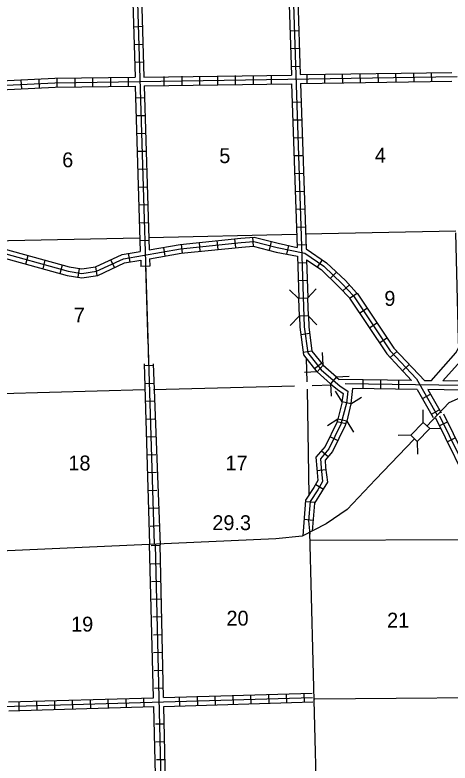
# Model space of a CAD drawing. Extents: x 1640392 to 2180867, y 15619447 to 16019250.
# Drawn here: x 1970978 to 1985608, y 15755420 to 15780570 of the extents above; entities that cross this region are included whole.
import ezdxf

# ---------------------------------------------------------------- set-up
doc = ezdxf.new("R2010")
doc.units = 0
for name, color, linetype in [('L10', 7, 'Continuous'), ('L13', 7, 'Continuous'), ('L14', 7, 'Continuous'), ('L18', 7, 'Continuous'), ('L28', 7, 'Continuous'), ('L3', 7, 'Continuous'), ('L4', 7, 'Continuous'), ('L8', 7, 'Continuous')]:
    doc.layers.add(name, color=color, linetype=linetype)

msp = doc.modelspace()

# ---------------------------------------------------------------- linework, layer by layer
at = {"layer": 'L10'}
for points in [[(1984974, 15768274), (1985807, 15769207), (1985907, 15769390), (1985890, 15769649), (1985807, 15773249)], [(1985365, 15768265), (1986057, 15769040), (1986207, 15769324), (1986190, 15769665), (1986140, 15773174)]]:
    msp.add_lwpolyline(points, dxfattribs=at)
at = {"layer": 'L13'}
for p, q in [((1975362, 15772121), (1975451, 15769502)), ((1975460, 15769243), (1975474, 15768839))]:
    msp.add_line(p, q, dxfattribs=at)
for points in [[(1970195, 15772976), (1975165, 15773082)], [(1975482, 15773090), (1980440, 15773199)], [(1980740, 15773207), (1985807, 15773315)], [(1980774, 15769024), (1980790, 15768240)], [(1975640, 15767974), (1980382, 15768099)], [(1980974, 15768115), (1981632, 15768132)], [(1970541, 15767849), (1975340, 15767974)], [(1980799, 15767990), (1980865, 15764415)], [(1980907, 15762915), (1985982, 15762932)], [(1981065, 15757582), (1989282, 15757640)]]:
    msp.add_lwpolyline(points, dxfattribs=at)
at = {"layer": 'L18'}
for p, q in [((1980515, 15771040), (1980207, 15771332)), ((1980815, 15771049), (1981107, 15771357)), ((1980815, 15771049), (1980515, 15771040)), ((1980515, 15771040), (1980532, 15770440)), ((1980815, 15771049), (1980832, 15770449)), ((1980532, 15770440), (1980232, 15770132)), ((1980832, 15770449), (1980532, 15770440)), ((1980832, 15770449), (1981132, 15770157)), ((1981340, 15768799), (1981315, 15769224)), ((1981340, 15768799), (1981140, 15768574)), ((1981340, 15768799), (1981790, 15768399)), ((1981140, 15768574), (1980715, 15768549)), ((1981140, 15768574), (1981590, 15768174)), ((1981790, 15768399), (1981590, 15768174)), ((1981790, 15768399), (1982215, 15768424)), ((1981590, 15768174), (1981615, 15767757)), ((1981982, 15767565), (1981757, 15767924)), ((1981982, 15767565), (1981840, 15766982)), ((1982274, 15767499), (1981982, 15767565)), ((1982274, 15767499), (1982632, 15767715)), ((1982274, 15767499), (1982132, 15766915)), ((1984707, 15766874), (1984699, 15767299)), ((1981840, 15766982), (1981482, 15766757)), ((1982132, 15766915), (1981840, 15766982)), ((1982132, 15766915), (1982357, 15766549)), ((1984290, 15766440), (1984707, 15766874)), ((1984707, 15766874), (1984924, 15766665)), ((1984507, 15766232), (1984924, 15766665)), ((1984924, 15766665), (1985299, 15766674)), ((1984290, 15766440), (1983865, 15766432)), ((1984290, 15766440), (1984507, 15766232)), ((1984507, 15766232), (1984515, 15765807))]:
    msp.add_line(p, q, dxfattribs=at)
at = {"layer": 'L3'}
for points in [[(1987465, 15768107), (1986815, 15768099), (1986432, 15767915), (1985565, 15767532), (1984824, 15766749)], [(1984399, 15766307), (1983107, 15764949), (1982149, 15763940), (1981440, 15763465), (1980640, 15763049), (1979749, 15762957), (1970482, 15762540)]]:
    msp.add_lwpolyline(points, dxfattribs=at)
at = {"layer": 'L4'}
msp.add_lwpolyline([(1981174, 15752315), (1980891, 15763179)], dxfattribs=at)
at = {"layer": 'L8'}
for p, q in [((1975265, 15780182), (1974965, 15780165)), ((1980224, 15780040), (1980524, 15780049)), ((1975290, 15779582), (1974990, 15779565)), ((1980249, 15779440), (1980549, 15779449)), ((1975307, 15778982), (1975007, 15778974)), ((1980265, 15778840), (1980565, 15778849)), ((1983199, 15778307), (1983190, 15778607)), ((1983799, 15778315), (1983790, 15778615)), ((1984399, 15778324), (1984390, 15778624)), ((1984999, 15778332), (1984990, 15778632)), ((1971207, 15778082), (1971191, 15778382)), ((1971807, 15778115), (1971791, 15778415)), ((1972399, 15778140), (1972399, 15778440)), ((1972999, 15778149), (1972999, 15778449)), ((1973599, 15778157), (1973599, 15778457)), ((1974199, 15778165), (1974199, 15778465)), ((1974799, 15778182), (1974799, 15778482)), ((1975999, 15778199), (1975999, 15778499)), ((1976599, 15778207), (1976599, 15778507)), ((1977199, 15778215), (1977199, 15778515)), ((1977799, 15778224), (1977799, 15778524)), ((1978399, 15778232), (1978399, 15778532)), ((1978999, 15778240), (1978999, 15778540)), ((1979599, 15778249), (1979599, 15778549)), ((1980799, 15778274), (1980799, 15778574)), ((1981399, 15778282), (1981399, 15778582)), ((1981999, 15778290), (1981990, 15778590)), ((1982599, 15778299), (1982590, 15778599)), ((1975340, 15777782), (1975040, 15777774)), ((1980307, 15777640), (1980607, 15777649)), ((1975365, 15777182), (1975065, 15777174)), ((1980324, 15777040), (1980624, 15777049)), ((1975382, 15776582), (1975082, 15776574)), ((1980349, 15776440), (1980649, 15776449)), ((1975399, 15775982), (1975099, 15775974)), ((1980365, 15775840), (1980665, 15775849)), ((1975415, 15775382), (1975115, 15775374)), ((1980382, 15775240), (1980682, 15775249)), ((1975440, 15774782), (1975140, 15774774)), ((1980407, 15774640), (1980707, 15774649)), ((1975457, 15774182), (1975157, 15774174)), ((1980424, 15774040), (1980724, 15774049)), ((1975474, 15773582), (1975174, 15773574)), ((1980449, 15773440), (1980749, 15773449)), ((1978999, 15772799), (1978974, 15773099)), ((1975490, 15772982), (1975190, 15772974)), ((1976615, 15772565), (1976582, 15772865)), ((1977207, 15772624), (1977182, 15772924)), ((1977807, 15772682), (1977774, 15772982)), ((1978407, 15772749), (1978374, 15773040)), ((1979532, 15772657), (1979607, 15772949)), ((1980124, 15772524), (1980182, 15772824)), ((1980465, 15772840), (1980765, 15772849)), ((1976032, 15772465), (1975982, 15772757)), ((1971341, 15772190), (1971424, 15772482)), ((1971924, 15772032), (1971999, 15772324)), ((1974324, 15772074), (1974199, 15772340)), ((1974849, 15772257), (1974799, 15772557)), ((1981149, 15772090), (1981324, 15772332)), ((1972499, 15771874), (1972582, 15772165)), ((1973741, 15771807), (1973699, 15772107)), ((1975513, 15772125), (1975215, 15772116)), ((1980482, 15772240), (1980782, 15772249)), ((1973099, 15771749), (1973149, 15772049)), ((1981582, 15771707), (1981790, 15771924)), ((1980507, 15771640), (1980807, 15771649)), ((1981999, 15771290), (1982224, 15771499)), ((1982232, 15771049), (1982482, 15771215)), ((1982565, 15770549), (1982815, 15770715)), ((1982899, 15770049), (1983149, 15770215)), ((1980590, 15769832), (1980890, 15769874)), ((1983232, 15769549), (1983482, 15769715)), ((1980665, 15769232), (1980965, 15769274)), ((1983599, 15769049), (1983824, 15769257)), ((1981049, 15768682), (1981282, 15768865)), ((1984015, 15768615), (1984232, 15768815)), ((1975624, 15768782), (1975324, 15768774)), ((1982682, 15768007), (1982682, 15768307)), ((1983282, 15767999), (1983282, 15768299)), ((1983882, 15767990), (1983882, 15768290)), ((1975640, 15768182), (1975340, 15768174)), ((1984682, 15767674), (1984949, 15767824)), ((1975657, 15767582), (1975357, 15767574)), ((1984982, 15767149), (1985240, 15767299)), ((1975674, 15766982), (1975374, 15766974)), ((1981807, 15766907), (1982099, 15766832)), ((1985532, 15766890), (1985257, 15766757)), ((1975699, 15766382), (1975399, 15766374)), ((1981565, 15766399), (1981840, 15766265)), ((1985790, 15766349), (1985524, 15766215)), ((1975715, 15765782), (1975415, 15765774)), ((1981282, 15765915), (1981507, 15765724)), ((1981132, 15765257), (1981432, 15765290)), ((1975732, 15765182), (1975432, 15765174)), ((1981090, 15764782), (1981349, 15764632)), ((1975749, 15764582), (1975449, 15764574)), ((1980749, 15764207), (1981049, 15764190)), ((1975799, 15763990), (1975499, 15763982)), ((1980702, 15763615), (1981001, 15763590)), ((1975824, 15763390), (1975524, 15763374)), ((1975857, 15762732), (1975557, 15762724)), ((1975849, 15762115), (1975549, 15762107)), ((1975865, 15761524), (1975565, 15761515)), ((1975882, 15760924), (1975582, 15760915)), ((1975915, 15760332), (1975615, 15760324)), ((1975932, 15759732), (1975632, 15759724)), ((1975940, 15759132), (1975640, 15759123)), ((1975957, 15758532), (1975657, 15758523)), ((1975974, 15757932), (1975674, 15757923)), ((1979524, 15757432), (1979515, 15757732)), ((1980124, 15757448), (1980107, 15757748)), ((1980715, 15757465), (1980707, 15757765)), ((1971124, 15757190), (1971116, 15757490)), ((1971724, 15757207), (1971716, 15757507)), ((1972324, 15757223), (1972316, 15757523)), ((1972924, 15757240), (1972916, 15757540)), ((1973524, 15757257), (1973516, 15757557)), ((1974124, 15757273), (1974116, 15757573)), ((1974724, 15757290), (1974715, 15757590)), ((1975324, 15757307), (1975315, 15757607)), ((1976524, 15757348), (1976515, 15757648)), ((1977124, 15757365), (1977115, 15757665)), ((1977724, 15757382), (1977715, 15757682)), ((1978324, 15757398), (1978315, 15757698)), ((1978924, 15757415), (1978915, 15757715)), ((1975999, 15756732), (1975699, 15756723)), ((1976015, 15756132), (1975715, 15756123)), ((1976032, 15755532), (1975732, 15755523))]:
    msp.add_line(p, q, dxfattribs=at)
for points in [[(1980107, 15783632), (1980274, 15778549)], [(1980257, 15783640), (1980707, 15770082), (1980824, 15769207), (1981274, 15768640), (1981915, 15768090), (1982174, 15767924), (1982124, 15767524), (1981940, 15766815), (1981532, 15765982), (1981249, 15765649), (1981274, 15765340), (1981324, 15764890), (1981157, 15764607), (1980899, 15764207), (1980849, 15763565), (1980890, 15763115)], [(1980407, 15783649), (1980565, 15778565)], [(1974865, 15783532), (1975015, 15778474)], [(1975015, 15783540), (1975657, 15762782)], [(1975165, 15783549), (1975315, 15778482)], [(1980565, 15778565), (1985665, 15778640)], [(1964607, 15777915), (1972324, 15778290), (1985848, 15778499)], [(1964782, 15778074), (1972316, 15778440), (1975015, 15778474)], [(1975315, 15778482), (1980274, 15778549)], [(1964782, 15777774), (1972332, 15778140), (1975024, 15778174)], [(1975024, 15778174), (1975190, 15772615)], [(1975324, 15778182), (1980282, 15778249)], [(1975324, 15778182), (1975490, 15772674)], [(1980282, 15778249), (1980465, 15772757)], [(1980574, 15778265), (1985673, 15778340)], [(1980574, 15778265), (1980765, 15772707)], [(1960908, 15777015), (1961266, 15776432), (1961674, 15775740), (1962199, 15775257), (1962541, 15775032), (1963099, 15774957), (1964241, 15774974), (1964841, 15774957), (1965932, 15774540), (1967632, 15773999), (1968607, 15773349), (1970257, 15772649), (1972766, 15771957), (1973232, 15771882), (1973724, 15771957), (1974624, 15772374), (1976549, 15772707), (1978590, 15772915), (1979007, 15772949), (1979790, 15772749), (1980724, 15772557), (1981365, 15772124), (1981982, 15771532), (1982357, 15771132)], [(1967174, 15774299), (1967699, 15774132), (1968682, 15773482), (1970307, 15772790), (1972799, 15772107), (1973232, 15772032), (1973682, 15772099), (1974582, 15772515), (1975190, 15772615)], [(1967091, 15774015), (1967566, 15773865), (1968532, 15773215), (1970207, 15772507), (1972732, 15771807), (1973232, 15771732), (1973766, 15771815), (1974665, 15772232), (1975207, 15772324)], [(1975490, 15772674), (1976532, 15772857), (1978574, 15773065), (1979024, 15773099), (1979824, 15772899), (1980465, 15772757)], [(1975507, 15772374), (1976565, 15772557), (1978607, 15772765), (1978990, 15772799), (1979757, 15772599), (1980482, 15772457)], [(1980765, 15772707), (1981457, 15772240), (1982090, 15771640), (1982465, 15771232)], [(1975207, 15772324), (1975214, 15772116)], [(1975507, 15772374), (1975515, 15772125)], [(1980482, 15772457), (1980524, 15771057)], [(1980782, 15772340), (1981274, 15772007), (1981874, 15771424), (1982249, 15771032)], [(1980782, 15772340), (1980824, 15771065)], [(1975364, 15772121), (1975385, 15771445)], [(1982357, 15771132), (1983599, 15769274), (1984482, 15768332), (1985174, 15767115)], [(1982482, 15771215), (1983715, 15769365), (1984757, 15768274)], [(1982232, 15771049), (1983482, 15769182), (1984315, 15768282)], [(1980549, 15770440), (1980557, 15770074), (1980682, 15769149), (1981132, 15768574)], [(1980849, 15770457), (1980857, 15770090), (1980965, 15769265), (1981349, 15768790)], [(1975323, 15768839), (1975507, 15762774)], [(1975625, 15768839), (1975857, 15762757)], [(1981799, 15768382), (1981882, 15768315)], [(1984315, 15768282), (1981882, 15768315)], [(1981590, 15768174), (1981824, 15767974), (1982015, 15767849), (1981974, 15767565)], [(1986815, 15768099), (1982082, 15768165)], [(1984974, 15768274), (1984757, 15768274)], [(1986815, 15768249), (1985365, 15768265)], [(1982332, 15768015), (1982274, 15767507)], [(1984507, 15767982), (1982332, 15768015)], [(1984507, 15767982), (1985040, 15767040)], [(1986523, 15767949), (1984857, 15767974)], [(1984857, 15767974), (1985307, 15767190)], [(2006923, 15748332), (2006465, 15748973), (2005865, 15749832), (2005631, 15750265), (2004548, 15751557), (2003373, 15752707), (2002456, 15753557), (2001715, 15754115), (2000815, 15754640), (1998631, 15755448), (1996898, 15756232), (1996207, 15756648), (1995632, 15756973), (1993648, 15757773), (1991557, 15758932), (1989273, 15760407), (1988165, 15761465), (1987273, 15762824), (1986557, 15764457), (1985265, 15767082)], [(1987332, 15763082), (1986690, 15764524), (1985399, 15767149)], [(1981832, 15766990), (1981799, 15766865), (1981407, 15766065), (1981090, 15765699), (1981124, 15765324), (1981165, 15764924), (1981032, 15764682), (1980749, 15764257), (1980662, 15763060)], [(1982124, 15766915), (1982082, 15766765), (1981657, 15765899), (1981407, 15765599), (1981424, 15765357), (1981482, 15764857), (1981282, 15764532), (1981049, 15764157), (1980969, 15763220)], [(2006648, 15748465), (2005740, 15749757), (2005506, 15750182), (2004440, 15751457), (2003273, 15752598), (2002356, 15753440), (2001631, 15753990), (2000748, 15754507), (1998573, 15755307), (1996832, 15756098), (1996132, 15756515), (1995565, 15756840), (1993582, 15757640), (1991482, 15758807), (1989182, 15760290), (1988048, 15761365), (1987140, 15762749), (1986423, 15764390), (1985132, 15767015)], [(1975632, 15757615), (1975507, 15762774)], [(1976207, 15741732), (1975707, 15762757)], [(1975974, 15757623), (1975857, 15762757)], [(1975974, 15757623), (1980974, 15757773)], [(1949533, 15756748), (1960016, 15757048), (1965199, 15757023), (1970582, 15757323), (1980982, 15757623)], [(1970766, 15757482), (1975632, 15757615)], [(1970774, 15757173), (1975649, 15757315)], [(1975774, 15752273), (1975649, 15757315)], [(1975982, 15757323), (1980990, 15757473)], [(1976099, 15752282), (1975982, 15757323)]]:
    msp.add_lwpolyline(points, dxfattribs=at)

# ---------------------------------------------------------------- texts
at = {"layer": 'L14'}
for s, p in [('5', (1977849, 15775590)), ('4', (1983082, 15775607)), ('6', (1972566, 15775449)), ('9', (1983399, 15770790)), ('7', (1972957, 15770232)), ('18', (1972774, 15765257)), ('17', (1978057, 15765257)), ('20', (1978090, 15760040)), ('19', (1972866, 15759840)), ('21', (1983490, 15759974))]:
    msp.add_text(s, height=500, rotation=360, dxfattribs=at).set_placement(p)
at = {"layer": 'L28'}
msp.add_text('29.3', height=500, rotation=360, dxfattribs=at).set_placement((1977615, 15763249))

doc.saveas('drawing.dxf')
